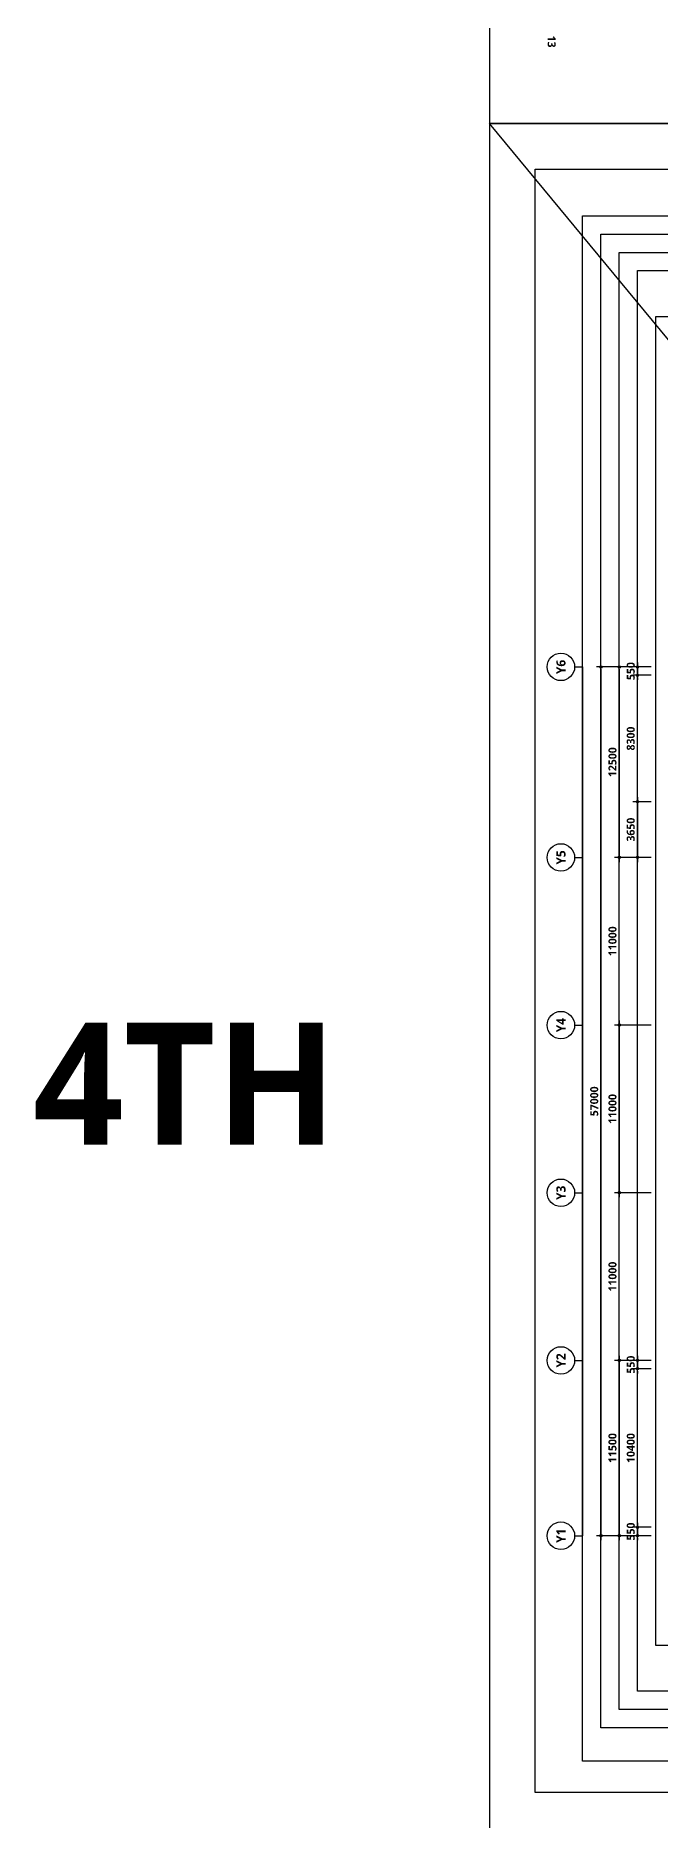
# Model space of a CAD drawing. Header units: millimetres. Extents: x -63924 to 190228206, y 0 to 456875599.
# Drawn here: x -29788 to 11220, y 644677 to 761764 of the extents above; entities that cross this region are included whole.
import ezdxf
from ezdxf.enums import TextEntityAlignment as Align

# ---------------------------------------------------------------- set-up
doc = ezdxf.new("R2010")
doc.units = ezdxf.units.MM
doc.header["$LTSCALE"] = 150
doc.header["$MEASUREMENT"] = 0
doc.header["$PDSIZE"] = -10
doc.layers.get('0').update_dxf_attribs({"linetype": 'CONTINUOUS'})
doc.layers.get('Defpoints').update_dxf_attribs({"color": 153, "linetype": 'CONTINUOUS'})
for name, color, linetype in [('A-ANNO-TEXT1', 7, 'CONTINUOUS'), ('A-ANNO-TITL', 7, 'CONTINUOUS'), ('A-ST-AXIS-BUB', 7, 'CONTINUOUS'), ('A-ST-AXIS-DIM', 7, 'CONTINUOUS')]:
    doc.layers.add(name, color=color, linetype=linetype)
doc.layers.add('Defpoint', color=161, linetype='CONTINUOUS', plot=False)
doc.layers.add('G(그리드1)', color=185, linetype='CONTINUOUS', plot=False)
doc.styles.add('SH_대대리576', font='')
doc.styles.get('SH_대대리576').set_extended_font_data('NanumGothic', bold=True)
doc.dimstyles.new('SHP 300', dxfattribs={"dimscale": 150, "dimtxt": 3.5, "dimasz": 1, "dimexe": 2, "dimexo": 2, "dimgap": 1, "dimtad": 1, "dimdec": 0, "dimzin": 0, "dimdsep": 46, "dimtxsty": 'SH_대대리576', "dimblk": 'DIMDOT', "dimcen": 0.09, "dimclrt": 3, "dimadec": 0, "dimazin": 1, "dimtfac": 1, "dimtdec": 0, "dimtix": 1, "dimtmove": 2, "dimatfit": 0, "dimldrblk": 'DIMDOT', "dimfxl": 1, "dimtolj": 1, "dimtzin": 0, "dimarcsym": 0})

# ---------------------------------------------------------------- blocks, each defined once
blk = doc.blocks.new('A-ST-AXIS-BUB-1')
at = {"layer": 'A-ST-AXIS-BUB'}
blk.add_line((0, 350), (0, 0), dxfattribs=at)
blk.add_circle((0, 950), 600, dxfattribs=at)
blk = doc.blocks.new('DIMDOT')
at = {"color": 0}
blk.add_line((-2, 0), (2, 0), dxfattribs=at)
for radius in [0.5, 0.25]:
    blk.add_circle((0, 0), radius, dxfattribs=at)
blk = doc.blocks.new('*D119')
at = {"layer": 'A-ST-AXIS-DIM', "color": 0, "lineweight": -2, "transparency": 16777216}
for p, q in [((10620, 674850), (8220, 674850)), ((8520, 674700), (8520, 663500)), ((10620, 663350), (8220, 663350))]:
    blk.add_line(p, q, dxfattribs=at)
at = {"layer": 'Defpoints', "color": 0, "transparency": 16777216}
for p in [(10920, 674850), (8520, 663350), (10920, 663350)]:
    blk.add_point(p, dxfattribs=at)
at = {"layer": 'A-ST-AXIS-DIM', "color": 0, "linetype": 'ByBlock', "lineweight": -2, "transparency": 16777216, "xscale": 150, "yscale": 150, "zscale": 150}
for p, rotation in [((8520, 674850), 90), ((8520, 663350), 270)]:
    blk.add_blockref('DIMDOT', p, dxfattribs=dict(at, rotation=rotation))
at = {"layer": 'A-ST-AXIS-DIM', "color": 3, "transparency": 16777216, "insert": (8081, 669100), "char_height": 525, "attachment_point": 5, "rotation": 90, "style": 'SH_대대리576'}
blk.add_mtext('\\A1;11500', dxfattribs=at)
blk = doc.blocks.new('*D120')
at = {"layer": 'A-ST-AXIS-DIM', "color": 0, "lineweight": -2, "transparency": 16777216}
for p, q in [((10620, 685850), (8220, 685850)), ((8520, 675000), (8520, 685700)), ((10620, 674850), (8220, 674850))]:
    blk.add_line(p, q, dxfattribs=at)
at = {"layer": 'Defpoints', "color": 0, "transparency": 16777216}
for p in [(8520, 685850), (10920, 685850), (10920, 674850)]:
    blk.add_point(p, dxfattribs=at)
at = {"layer": 'A-ST-AXIS-DIM', "color": 0, "linetype": 'ByBlock', "lineweight": -2, "transparency": 16777216, "xscale": 150, "yscale": 150, "zscale": 150}
for p, rotation in [((8520, 685850), 90), ((8520, 674850), 270)]:
    blk.add_blockref('DIMDOT', p, dxfattribs=dict(at, rotation=rotation))
at = {"layer": 'A-ST-AXIS-DIM', "color": 3, "transparency": 16777216, "insert": (8082, 680350), "char_height": 525, "attachment_point": 5, "rotation": 90, "style": 'SH_대대리576'}
blk.add_mtext('\\A1;11000', dxfattribs=at)
blk = doc.blocks.new('*D121')
at = {"layer": 'A-ST-AXIS-DIM', "color": 0, "lineweight": -2, "transparency": 16777216}
for p, q in [((10620, 696850), (8220, 696850)), ((8520, 696700), (8520, 686000)), ((10620, 685850), (8220, 685850))]:
    blk.add_line(p, q, dxfattribs=at)
at = {"layer": 'Defpoints', "color": 0, "transparency": 16777216}
for p in [(10920, 696850), (8520, 685850), (10920, 685850)]:
    blk.add_point(p, dxfattribs=at)
at = {"layer": 'A-ST-AXIS-DIM', "color": 0, "linetype": 'ByBlock', "lineweight": -2, "transparency": 16777216, "xscale": 150, "yscale": 150, "zscale": 150}
for p, rotation in [((8520, 696850), 90), ((8520, 685850), 270)]:
    blk.add_blockref('DIMDOT', p, dxfattribs=dict(at, rotation=rotation))
at = {"layer": 'A-ST-AXIS-DIM', "color": 3, "transparency": 16777216, "insert": (8082, 691350), "char_height": 525, "attachment_point": 5, "rotation": 90, "style": 'SH_대대리576'}
blk.add_mtext('\\A1;11000', dxfattribs=at)
blk = doc.blocks.new('*D122')
at = {"layer": 'A-ST-AXIS-DIM', "color": 0, "lineweight": -2, "transparency": 16777216}
for p, q in [((10620, 707850), (8220, 707850)), ((8520, 697000), (8520, 707700)), ((10620, 696850), (8220, 696850))]:
    blk.add_line(p, q, dxfattribs=at)
at = {"layer": 'Defpoints', "color": 0, "transparency": 16777216}
for p in [(8520, 707850), (10920, 707850), (10920, 696850)]:
    blk.add_point(p, dxfattribs=at)
at = {"layer": 'A-ST-AXIS-DIM', "color": 0, "linetype": 'ByBlock', "lineweight": -2, "transparency": 16777216, "xscale": 150, "yscale": 150, "zscale": 150}
for p, rotation in [((8520, 707850), 90), ((8520, 696850), 270)]:
    blk.add_blockref('DIMDOT', p, dxfattribs=dict(at, rotation=rotation))
at = {"layer": 'A-ST-AXIS-DIM', "color": 3, "transparency": 16777216, "insert": (8082, 702350), "char_height": 525, "attachment_point": 5, "rotation": 90, "style": 'SH_대대리576'}
blk.add_mtext('\\A1;11000', dxfattribs=at)
blk = doc.blocks.new('*D123')
at = {"layer": 'A-ST-AXIS-DIM', "color": 0, "lineweight": -2, "transparency": 16777216}
for p, q in [((10620, 720350), (8220, 720350)), ((8520, 720200), (8520, 708000)), ((10620, 707850), (8220, 707850))]:
    blk.add_line(p, q, dxfattribs=at)
at = {"layer": 'Defpoints', "color": 0, "transparency": 16777216}
for p in [(10920, 720350), (8520, 707850), (10920, 707850)]:
    blk.add_point(p, dxfattribs=at)
at = {"layer": 'A-ST-AXIS-DIM', "color": 0, "linetype": 'ByBlock', "lineweight": -2, "transparency": 16777216, "xscale": 150, "yscale": 150, "zscale": 150}
for p, rotation in [((8520, 720350), 90), ((8520, 707850), 270)]:
    blk.add_blockref('DIMDOT', p, dxfattribs=dict(at, rotation=rotation))
at = {"layer": 'A-ST-AXIS-DIM', "color": 3, "transparency": 16777216, "insert": (8081, 714100), "char_height": 525, "attachment_point": 5, "rotation": 90, "style": 'SH_대대리576'}
blk.add_mtext('\\A1;12500', dxfattribs=at)
blk = doc.blocks.new('*D124')
at = {"layer": 'A-ST-AXIS-DIM', "color": 0, "lineweight": -2, "transparency": 16777216}
for p, q in [((10620, 720350), (7020, 720350)), ((7320, 720200), (7320, 663500)), ((10620, 663350), (7020, 663350))]:
    blk.add_line(p, q, dxfattribs=at)
at = {"layer": 'Defpoints', "color": 0, "transparency": 16777216}
for p in [(10920, 720350), (7320, 663350), (10920, 663350)]:
    blk.add_point(p, dxfattribs=at)
at = {"layer": 'A-ST-AXIS-DIM', "color": 0, "linetype": 'ByBlock', "lineweight": -2, "transparency": 16777216, "xscale": 150, "yscale": 150, "zscale": 150}
for p, rotation in [((7320, 720350), 90), ((7320, 663350), 270)]:
    blk.add_blockref('DIMDOT', p, dxfattribs=dict(at, rotation=rotation))
at = {"layer": 'A-ST-AXIS-DIM', "color": 3, "transparency": 16777216, "insert": (6881, 691850), "char_height": 525, "attachment_point": 5, "rotation": 90, "style": 'SH_대대리576'}
blk.add_mtext('\\A1;57000', dxfattribs=at)
blk = doc.blocks.new('*D1398')
at = {"layer": 'A-ST-AXIS-DIM', "color": 0, "lineweight": -2, "transparency": 16777216}
for p, q in [((10620, 674300), (9420, 674300)), ((9720, 664050), (9720, 674150)), ((10620, 663900), (9420, 663900))]:
    blk.add_line(p, q, dxfattribs=at)
at = {"layer": 'Defpoints', "color": 0, "transparency": 16777216}
for p in [(9720, 674300), (10920, 674300), (10920, 663900)]:
    blk.add_point(p, dxfattribs=at)
at = {"layer": 'A-ST-AXIS-DIM', "color": 0, "linetype": 'ByBlock', "lineweight": -2, "transparency": 16777216, "xscale": 150, "yscale": 150, "zscale": 150}
for p, rotation in [((9720, 674300), 90), ((9720, 663900), 270)]:
    blk.add_blockref('DIMDOT', p, dxfattribs=dict(at, rotation=rotation))
at = {"layer": 'A-ST-AXIS-DIM', "color": 3, "transparency": 16777216, "insert": (9282, 669100), "char_height": 525, "attachment_point": 5, "rotation": 90, "style": 'SH_대대리576'}
blk.add_mtext('\\A1;10400', dxfattribs=at)
blk = doc.blocks.new('*D1399')
at = {"layer": 'A-ST-AXIS-DIM', "color": 0, "lineweight": -2, "transparency": 16777216}
for p, q in [((10620, 674850), (9420, 674850)), ((9720, 675000), (9720, 675150)), ((9720, 674850), (9720, 674300)), ((10620, 674300), (9420, 674300)), ((9720, 674150), (9720, 674000))]:
    blk.add_line(p, q, dxfattribs=at)
at = {"layer": 'Defpoints', "color": 0, "transparency": 16777216}
for p in [(10920, 674850), (9720, 674300), (10920, 674300)]:
    blk.add_point(p, dxfattribs=at)
at = {"layer": 'A-ST-AXIS-DIM', "color": 0, "linetype": 'ByBlock', "lineweight": -2, "transparency": 16777216, "xscale": 150, "yscale": 150, "zscale": 150}
for p, rotation in [((9720, 674850), 270), ((9720, 674300), 90)]:
    blk.add_blockref('DIMDOT', p, dxfattribs=dict(at, rotation=rotation))
at = {"layer": 'A-ST-AXIS-DIM', "color": 3, "transparency": 16777216, "insert": (9281, 674575), "char_height": 525, "attachment_point": 5, "rotation": 90, "style": 'SH_대대리576'}
blk.add_mtext('\\A1;550', dxfattribs=at)
blk = doc.blocks.new('*D1400')
at = {"layer": 'A-ST-AXIS-DIM', "color": 0, "lineweight": -2, "transparency": 16777216}
for p, q in [((10620, 663900), (9420, 663900)), ((9720, 664050), (9720, 664200)), ((9720, 663900), (9720, 663350)), ((10620, 663350), (9420, 663350)), ((9720, 663200), (9720, 663050))]:
    blk.add_line(p, q, dxfattribs=at)
at = {"layer": 'Defpoints', "color": 0, "transparency": 16777216}
for p in [(10920, 663900), (9720, 663350), (10920, 663350)]:
    blk.add_point(p, dxfattribs=at)
at = {"layer": 'A-ST-AXIS-DIM', "color": 0, "linetype": 'ByBlock', "lineweight": -2, "transparency": 16777216, "xscale": 150, "yscale": 150, "zscale": 150}
for p, rotation in [((9720, 663900), 270), ((9720, 663350), 90)]:
    blk.add_blockref('DIMDOT', p, dxfattribs=dict(at, rotation=rotation))
at = {"layer": 'A-ST-AXIS-DIM', "color": 3, "transparency": 16777216, "insert": (9281, 663625), "char_height": 525, "attachment_point": 5, "rotation": 90, "style": 'SH_대대리576'}
blk.add_mtext('\\A1;550', dxfattribs=at)
blk = doc.blocks.new('*D1401')
at = {"layer": 'A-ST-AXIS-DIM', "color": 0, "lineweight": -2, "transparency": 16777216}
for p, q in [((10620, 719800), (9420, 719800)), ((9720, 711650), (9720, 719650)), ((10620, 711500), (9420, 711500))]:
    blk.add_line(p, q, dxfattribs=at)
at = {"layer": 'Defpoints', "color": 0, "transparency": 16777216}
for p in [(9720, 719800), (10920, 719800), (10920, 711500)]:
    blk.add_point(p, dxfattribs=at)
at = {"layer": 'A-ST-AXIS-DIM', "color": 0, "linetype": 'ByBlock', "lineweight": -2, "transparency": 16777216, "xscale": 150, "yscale": 150, "zscale": 150}
for p, rotation in [((9720, 719800), 90), ((9720, 711500), 270)]:
    blk.add_blockref('DIMDOT', p, dxfattribs=dict(at, rotation=rotation))
at = {"layer": 'A-ST-AXIS-DIM', "color": 3, "transparency": 16777216, "insert": (9280, 715650), "char_height": 525, "attachment_point": 5, "rotation": 90, "style": 'SH_대대리576'}
blk.add_mtext('\\A1;8300', dxfattribs=at)
blk = doc.blocks.new('*D1402')
at = {"layer": 'A-ST-AXIS-DIM', "color": 0, "lineweight": -2, "transparency": 16777216}
for p, q in [((10620, 720350), (9420, 720350)), ((9720, 720500), (9720, 720650)), ((9720, 720350), (9720, 719800)), ((10620, 719800), (9420, 719800)), ((9720, 719650), (9720, 719500))]:
    blk.add_line(p, q, dxfattribs=at)
at = {"layer": 'Defpoints', "color": 0, "transparency": 16777216}
for p in [(10920, 720350), (9720, 719800), (10920, 719800)]:
    blk.add_point(p, dxfattribs=at)
at = {"layer": 'A-ST-AXIS-DIM', "color": 0, "linetype": 'ByBlock', "lineweight": -2, "transparency": 16777216, "xscale": 150, "yscale": 150, "zscale": 150}
for p, rotation in [((9720, 720350), 270), ((9720, 719800), 90)]:
    blk.add_blockref('DIMDOT', p, dxfattribs=dict(at, rotation=rotation))
at = {"layer": 'A-ST-AXIS-DIM', "color": 3, "transparency": 16777216, "insert": (9281, 720075), "char_height": 525, "attachment_point": 5, "rotation": 90, "style": 'SH_대대리576'}
blk.add_mtext('\\A1;550', dxfattribs=at)
blk = doc.blocks.new('*D1403')
at = {"layer": 'A-ST-AXIS-DIM', "color": 0, "lineweight": -2, "transparency": 16777216}
for p, q in [((10620, 711500), (9420, 711500)), ((9720, 711350), (9720, 708000)), ((10620, 707850), (9420, 707850))]:
    blk.add_line(p, q, dxfattribs=at)
at = {"layer": 'Defpoints', "color": 0, "transparency": 16777216}
for p in [(10920, 711500), (9720, 707850), (10920, 707850)]:
    blk.add_point(p, dxfattribs=at)
at = {"layer": 'A-ST-AXIS-DIM', "color": 0, "linetype": 'ByBlock', "lineweight": -2, "transparency": 16777216, "xscale": 150, "yscale": 150, "zscale": 150}
for p, rotation in [((9720, 711500), 90), ((9720, 707850), 270)]:
    blk.add_blockref('DIMDOT', p, dxfattribs=dict(at, rotation=rotation))
at = {"layer": 'A-ST-AXIS-DIM', "color": 3, "transparency": 16777216, "insert": (9280, 709675), "char_height": 525, "attachment_point": 5, "rotation": 90, "style": 'SH_대대리576'}
blk.add_mtext('\\A1;3650', dxfattribs=at)

msp = doc.modelspace()

# ---------------------------------------------------------------- linework, layer by layer
msp.add_line((6120, 720350), (6120, 663350))
at = {"layer": 'Defpoint'}
msp.add_line((29520, 720350), (0, 756000), dxfattribs=at)
for points in [[(0, 756000), (89100, 756000), (89100, 882000), (0, 882000)], [(0, 630000), (89100, 630000), (89100, 756000), (0, 756000)], [(3000, 753000), (86100, 753000), (86100, 646500), (3000, 646500)]]:
    msp.add_lwpolyline(points, close=True, dxfattribs=at)
at = {"layer": 'G(그리드1)'}
for points in [[(6120, 749950), (84920, 749950), (84920, 648550), (6120, 648550)], [(7320, 748750), (83720, 748750), (83720, 650750), (7320, 650750)], [(8520, 747550), (82520, 747550), (82520, 651950), (8520, 651950)], [(9720, 746350), (81320, 746350), (81320, 653150), (9720, 653150)], [(10920, 743350), (80120, 743350), (80120, 656150), (10920, 656150)]]:
    msp.add_lwpolyline(points, close=True, dxfattribs=at)

# ---------------------------------------------------------------- block references
at = {"layer": 'A-ST-AXIS-BUB', "xscale": 1.5, "yscale": 1.5, "zscale": 1.5, "rotation": 90}
for p in [(6120, 720350), (6120, 707850), (6120, 696850), (6120, 685850), (6120, 674850), (6120, 663350)]:
    msp.add_blockref('A-ST-AXIS-BUB-1', p, dxfattribs=at)

# ---------------------------------------------------------------- texts
at = {"layer": 'A-ANNO-TEXT1', "style": 'SH_대대리576'}
for s, p in [('Y6', (4695, 720350)), ('Y5', (4695, 707850)), ('Y4', (4695, 696850)), ('Y3', (4695, 685850)), ('Y2', (4695, 674850)), ('Y1', (4695, 663350))]:
    msp.add_text(s, height=600, rotation=90, dxfattribs=at).set_placement(p, align=Align.MIDDLE_CENTER)
at = {"layer": 'A-ANNO-TITL', "style": 'SH_대대리576'}
msp.add_text('13', height=525, rotation=270, dxfattribs=at).set_placement((4090.6, 761376.4), align=Align.MIDDLE)
at = {"layer": 'Defpoint', "style": 'SH_대대리576'}
msp.add_text('4TH', height=8000, dxfattribs=at).set_placement((-10000, 693000), align=Align.MIDDLE_RIGHT)

# ---------------------------------------------------------------- dimensions: what is measured, and where the dimension line sits
at = {"layer": 'A-ST-AXIS-DIM'}
for base, p1, p2, angle, picture, middle in [((7320, 663350), (10920, 720350), (10920, 663350), 90, '*D124', (6881.4, 691850)), ((8520, 707850), (10920, 720350), (10920, 707850), 90, '*D123', (8080.7, 714100)), ((9720, 719800), (10920, 711500), (10920, 719800), 270, '*D1401', (9280.3, 715650)), ((9720, 719800), (10920, 720350), (10920, 719800), 90, '*D1402', (9281.4, 720075)), ((9720, 707850), (10920, 711500), (10920, 707850), 90, '*D1403', (9280.3, 709675)), ((8520, 707850), (10920, 696850), (10920, 707850), 270, '*D122', (8082.1, 702350)), ((8520, 685850), (10920, 696850), (10920, 685850), 90, '*D121', (8082.1, 691350)), ((8520, 685850), (10920, 674850), (10920, 685850), 270, '*D120', (8082.1, 680350)), ((8520, 663350), (10920, 674850), (10920, 663350), 90, '*D119', (8081.4, 669100)), ((9720, 674300), (10920, 674850), (10920, 674300), 90, '*D1399', (9281.4, 674575)), ((9720, 674300), (10920, 663900), (10920, 674300), 270, '*D1398', (9282.1, 669100)), ((9720, 663350), (10920, 663900), (10920, 663350), 90, '*D1400', (9281.4, 663625))]:
    dim = msp.add_linear_dim(base=base, p1=p1, p2=p2, angle=angle, dimstyle='SHP 300', override={"dimtxsty": 'SH_대대리576', "dimldrblk": 'DIMDOT'}, dxfattribs=at)
    dim.commit()
    dim.dimension.update_dxf_attribs({"geometry": picture, "text_midpoint": middle})

doc.saveas('drawing.dxf')
